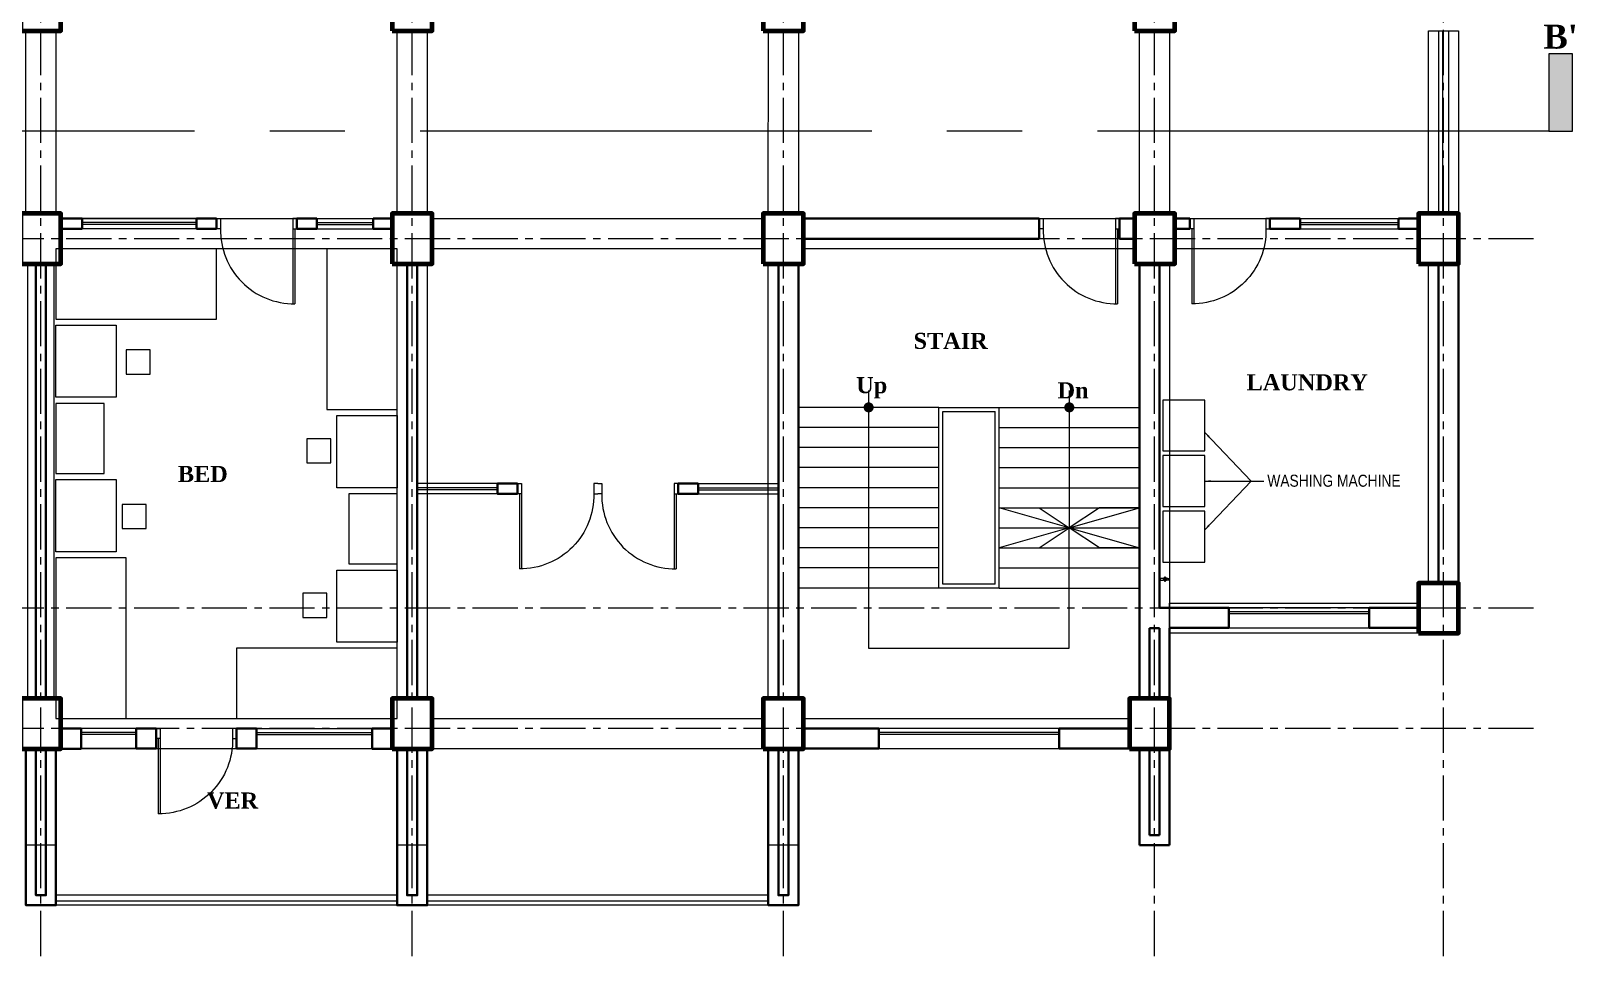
# Model space of a CAD drawing. Header units: feet. Extents: x 25261344 to 25389498, y 30010528 to 30074588.
# Drawn here: x 25375102 to 25375871, y 30072118 to 30072579 of the extents above; entities that cross this region are included whole.
import ezdxf

# ---------------------------------------------------------------- set-up
doc = ezdxf.new("R2010")
doc.units = ezdxf.units.FT
doc.header["$LTSCALE"] = 30
doc.header["$MEASUREMENT"] = 0
doc.linetypes.add('CENTER2', pattern=[1.125, 0.75, -0.125, 0.125, -0.125])
doc.layers.get('0').update_dxf_attribs({"lineweight": 5})
for name, color, linetype, lineweight in [('Column', 1, 'Continuous', 80), ('Dim-1', 7, 'Continuous', 9), ('Door', 32, 'Continuous', 5), ('FIX', 8, 'Continuous', 13), ('Furnitures', 251, 'Continuous', 9), ('GRADE BEAM', 2, 'Continuous', 20), ('grid text', 252, 'CENTER2', 9), ('LINE', 193, 'Continuous', 9), ('line 2', 7, 'Continuous', 13), ('rail', 224, 'Continuous', 9), ('s. Fixture', 118, 'Continuous', 9), ('STAIR', 243, 'Continuous', 13), ('TEXT', 7, 'Continuous', 18), ('WALL', 7, 'Continuous', 35), ('WIN', 142, 'Continuous', 20)]:
    doc.layers.add(name, color=color, linetype=linetype, lineweight=lineweight)
doc.styles.get("Standard").update_dxf_attribs({"font": 'timesbd.ttf'})
doc.styles.add('SWIS_LT', font='swisscl.ttf')
doc.dimstyles.new('dim-02', dxfattribs={"dimtxt": 8, "dimasz": 3, "dimexe": 3, "dimexo": 3, "dimgap": 2, "dimtad": 0, "dimdec": 0, "dimzin": 0, "dimdsep": 46, "dimlunit": 4, "dimtxsty": 'SWIS_LT', "dimblk": 'ARCHTICK', "dimcen": 2, "dimdle": 3, "dimclrd": 256, "dimclre": 256, "dimclrt": 256, "dimadec": 0, "dimazin": 0, "dimtfac": 1, "dimtdec": 0, "dimtix": 1, "dimtmove": 0, "dimatfit": 3, "dimfxl": 0, "dimfrac": 2, "dimtolj": 1, "dimtzin": 1, "dimlwd": -1, "dimarcsym": 0})

# ---------------------------------------------------------------- blocks, each defined once
blk = doc.blocks.new('FG')
at = {"layer": 'Door'}
for p, q in [((-2, -5), (-2, -42.39)), ((-1, -5), (-1, -42.39))]:
    blk.add_line(p, q, dxfattribs=at)
for points in [[(-40, 0), (-38, 0), (-38, -5), (-40, -5)], [(0, 0), (-2, 0), (-2, -5), (0, -5)]]:
    blk.add_lwpolyline(points, dxfattribs=at)
blk.add_arc((-1.44, -5.83), 36.57, 178.70538, 270.69047, dxfattribs=at)
blk = doc.blocks.new('_ArchTick')
at = {"color": 0, "linetype": 'ByBlock', "const_width": 0.15}
blk.add_lwpolyline([(-0.5, -0.5), (0.5, 0.5)], dxfattribs=at)
blk = doc.blocks.new('Tap')
at = {"layer": 's. Fixture'}
h = blk.add_hatch(color=256, dxfattribs=at)
h.paths.add_polyline_path([(-0.56, -2.79, 1), (0.55, -2.79, 1)])
h.paths.add_polyline_path([(0.41, -2.79, -1), (-0.42, -2.79, -1)], flags=16)
for p, q in [((0, -0.25), (0, 0)), ((-0.5, -0.5), (-0.5, -1.96)), ((-0.36, -4.04), (-0.36, -5.09)), ((-0.36, -4.43), (0.35, -4.43)), ((-0.36, -4.6), (0.36, -4.6)), ((-0.36, -4.6), (0.36, -4.6)), ((-0.36, -4.73), (0.36, -4.73)), ((-0.36, -4.86), (0.36, -4.86)), ((-0.36, -4.86), (0.36, -4.86)), ((-0.36, -4.99), (0.36, -4.99)), ((-0.35, -5.12), (0.35, -5.12)), ((-0.35, -5.12), (0.35, -5.12)), ((-0.29, -5.25), (0.29, -5.25)), ((0.36, -4.04), (0.36, -5.09)), ((0.5, -0.5), (0.5, -1.96))]:
    blk.add_line(p, q, dxfattribs=at)
blk.add_lwpolyline([(0.97, -2.54), (0.72, -2.6, 0.131281), (0.53, -2.26), (0.71, -2.09), (0.71, -2.08), (0.26, -1.82), (0.25, -1.82), (0.19, -2.06, 0.129161), (-0.19, -2.06), (-0.26, -1.82), (-0.26, -1.82), (-0.71, -2.08), (-0.53, -2.26, 0.131793), (-0.73, -2.59), (-0.97, -2.53), (-0.97, -3.05), (-0.73, -2.98, 0.131959), (-0.53, -3.32), (-0.71, -3.49), (-0.26, -3.75), (-0.2, -3.51, 0.131818), (0.19, -3.51), (0.26, -3.75), (0.71, -3.49), (0.71, -3.49), (0.53, -3.32, 0.132548), (0.72, -2.98), (0.97, -3.04)], format="xyb", dxfattribs=at)
blk.add_lwpolyline([(0.75, -0.25), (-0.75, -0.25), (-0.75, -0.38, 0.414214), (-0.62, -0.5), (0.62, -0.5, 0.414214), (0.75, -0.38)], format="xyb", close=True, dxfattribs=at)
blk.add_lwpolyline([(0.97, -3.04), (0.97, -2.54)], dxfattribs=at)
for radius in [0.555, 0.415]:
    blk.add_circle((0, -2.79), radius, dxfattribs=at)
for points in [[(-0.36, -4.04), (-0.45, -3.89), (-0.5, -3.62)], [(-0.29, -5.25), (-0.33, -5.18), (-0.36, -5.09)], [(0.29, -5.25), (0.33, -5.18), (0.36, -5.09)], [(0.36, -4.04), (0.46, -3.88), (0.5, -3.62)]]:
    blk.add_spline(points, degree=3, dxfattribs=at)
blk = doc.blocks.new('DGFGSDFG')
at = {"layer": 'grid text'}
for p, q in [((25360346.96, 30072118.41), (25360346.96, 30072999.78)), ((25360531.96, 30072118.41), (25360531.96, 30072999.78)), ((25360716.96, 30072118.41), (25360716.96, 30072999.78)), ((25360901.96, 30072118.41), (25360901.96, 30072999.78)), ((25361045.96, 30072118.41), (25361045.96, 30072999.78)), ((25361090.85, 30072475.7), (25359529.41, 30072475.7)), ((25361090.85, 30072291.7), (25359529.41, 30072291.7)), ((25361090.85, 30072231.7), (25359529.41, 30072231.7))]:
    blk.add_line(p, q, dxfattribs=at)
blk = doc.blocks.new('T B')
at = {"layer": 'GRADE BEAM'}
for points in [[(25352993.54, 30069132.07), (25353008.54, 30069132.07), (25353008.54, 30069041.07), (25352993.54, 30069041.07)], [(25353178.54, 30069132.07), (25353193.54, 30069132.07), (25353193.54, 30069041.07), (25353178.54, 30069041.07)], [(25353363.57, 30069132.07), (25353378.57, 30069132.07), (25353378.54, 30069041.07), (25353363.54, 30069041.07)], [(25353548.54, 30069132.07), (25353563.54, 30069132.07), (25353563.54, 30069041.07), (25353548.54, 30069041.07)], [(25353692.54, 30069132.07), (25353707.54, 30069132.07), (25353707.54, 30069041.07), (25353692.54, 30069041.07)], [(25353176.04, 30069038.57), (25353176.04, 30069023.57), (25353011.04, 30069023.57), (25353011.04, 30069038.57)], [(25353361.04, 30069038.57), (25353361.04, 30069023.57), (25353196.04, 30069023.57), (25353196.04, 30069038.57)], [(25353546.04, 30069038.57), (25353546.04, 30069023.57), (25353381.04, 30069023.57), (25353381.04, 30069038.57)], [(25353687.54, 30069038.57), (25353687.54, 30069023.57), (25353566.04, 30069023.57), (25353566.04, 30069038.57)], [(25352994.54, 30069016.07), (25353007.54, 30069016.07), (25353007.54, 30068799.57), (25352994.54, 30068799.57)], [(25353178.54, 30069016.07), (25353193.54, 30069016.07), (25353193.54, 30068799.57), (25353178.54, 30068799.57)], [(25353363.54, 30069016.07), (25353378.54, 30069016.07), (25353378.54, 30068799.57), (25353363.54, 30068799.57)], [(25353548.54, 30069016.07), (25353563.54, 30069016.07), (25353563.54, 30068799.57), (25353548.54, 30068799.57)], [(25353692.54, 30069016.07), (25353707.54, 30069016.07), (25353707.54, 30068857.07), (25353692.54, 30068857.07)], [(25353687.54, 30068847.07), (25353687.54, 30068832.07), (25353563.54, 30068832.07), (25353563.54, 30068847.07)], [(25353176.04, 30068789.57), (25353176.04, 30068774.57), (25353011.04, 30068774.57), (25353011.04, 30068789.57)], [(25353361.04, 30068789.57), (25353361.04, 30068774.57), (25353196.04, 30068774.57), (25353196.04, 30068789.57)], [(25353543.54, 30068789.57), (25353543.54, 30068774.57), (25353381.04, 30068774.57), (25353381.04, 30068789.57)], [(25352993.54, 30068774.57), (25353008.54, 30068774.57), (25353008.54, 30068726.57), (25352993.54, 30068726.57)], [(25353178.54, 30068774.57), (25353193.54, 30068774.57), (25353193.54, 30068726.57), (25353178.54, 30068726.57)], [(25353363.54, 30068774.57), (25353378.54, 30068774.57), (25353378.54, 30068726.57), (25353363.54, 30068726.57)], [(25353548.54, 30068774.57), (25353563.54, 30068774.57), (25353563.54, 30068726.57), (25353548.54, 30068726.57)]]:
    blk.add_lwpolyline(points, close=True, dxfattribs=at)
blk = doc.blocks.new('COL2')
at = {"layer": 'Column'}
for points in [[(717.5, -266.5), (737.5, -266.5), (737.5, -241.5), (717.5, -241.5)], [(902.5, -266.5), (922.5, -266.5), (922.5, -241.5), (902.5, -241.5)], [(1087.5, -266.5), (1107.5, -266.5), (1107.5, -241.5), (1087.5, -241.5)], [(1272.5, -266.5), (1292.5, -266.5), (1292.5, -241.5), (1272.5, -241.5)], [(717.5, -382.5), (737.5, -382.5), (737.5, -357.5), (717.5, -357.5)], [(902.5, -382.5), (922.5, -382.5), (922.5, -357.5), (902.5, -357.5)], [(1087.5, -382.5), (1107.5, -382.5), (1107.5, -357.5), (1087.5, -357.5)], [(1272.5, -382.5), (1292.5, -382.5), (1292.5, -357.5), (1272.5, -357.5)], [(1414, -382.5), (1434, -382.5), (1434, -357.5), (1414, -357.5)], [(1414, -566.5), (1434, -566.5), (1434, -541.5), (1414, -541.5)], [(717.5, -624), (737.5, -624), (737.5, -599), (717.5, -599)], [(902.5, -624), (922.5, -624), (922.5, -599), (902.5, -599)], [(1087.5, -624), (1107.5, -624), (1107.5, -599), (1087.5, -599)], [(1270, -624), (1290, -624), (1290, -599), (1270, -599)]]:
    blk.add_lwpolyline(points, close=True, dxfattribs=at)
at = {"layer": 'GRADE BEAM'}
blk.add_blockref('T B', (-25352273.54, -30069398.57), dxfattribs=at)

msp = doc.modelspace()

# ---------------------------------------------------------------- hatches: boundary and pattern name
at = {"linetype": 'CENTER2', "ltscale": 10}
msp.add_hatch(color=256, dxfattribs=at).paths.add_polyline_path([(25375869.76, 30072567.75), (25375869.76, 30072529.2), (25375858.11, 30072529.2), (25375858.11, 30072567.75)])

# ---------------------------------------------------------------- linework, layer by layer
msp.add_line((25375858.11, 30072529.2), (25374235.46, 30072529.2), dxfattribs=at)
at = {"ltscale": 20}
msp.add_line((25375484.08, 30072143.7), (25375099.08, 30072143.7), dxfattribs=at)
at = {"linetype": 'CENTER2', "ltscale": 10}
msp.add_lwpolyline([(25375869.76, 30072529.2), (25375869.76, 30072567.75), (25375858.11, 30072567.75), (25375858.11, 30072529.2)], close=True, dxfattribs=at)
at = {"layer": 'FIX', "ltscale": 20}
for points in [[(25375686.57, 30072395.33), (25375665.61, 30072395.33), (25375665.61, 30072370), (25375686.57, 30072370)], [(25375686.57, 30072367.65), (25375665.61, 30072367.65), (25375665.61, 30072342.33), (25375686.57, 30072342.33)], [(25375686.57, 30072339.97), (25375665.61, 30072339.97), (25375665.61, 30072314.65), (25375686.57, 30072314.65)]]:
    msp.add_lwpolyline(points, close=True, dxfattribs=at)
at = {"layer": 'Furnitures'}
for points in [[(25375194.08, 30072470.7), (25375114.08, 30072470.7), (25375114.08, 30072435.7), (25375194.08, 30072435.7)], [(25375284.08, 30072390.7), (25375284.08, 30072470.7), (25375249.08, 30072470.7), (25375249.08, 30072390.7)], [(25375114.08, 30072432.7), (25375144.08, 30072432.7), (25375144.08, 30072396.7), (25375114.08, 30072396.7)], [(25375161.09, 30072420.31), (25375149.09, 30072420.31), (25375149.09, 30072408.31), (25375161.09, 30072408.31)], [(25375114.08, 30072358.7), (25375138.08, 30072358.7), (25375138.08, 30072393.7), (25375114.08, 30072393.7)], [(25375114.08, 30072358.7), (25375138.08, 30072358.7), (25375138.08, 30072393.7), (25375114.08, 30072393.7)], [(25375284.08, 30072351.7), (25375254.08, 30072351.7), (25375254.08, 30072387.7), (25375284.08, 30072387.7)], [(25375239.06, 30072364.08), (25375251.06, 30072364.08), (25375251.06, 30072376.08), (25375239.06, 30072376.08)], [(25375114.08, 30072355.7), (25375144.08, 30072355.7), (25375144.08, 30072319.7), (25375114.08, 30072319.7)], [(25375284.08, 30072348.7), (25375260.08, 30072348.7), (25375260.08, 30072313.7), (25375284.08, 30072313.7)], [(25375159.1, 30072343.31), (25375147.1, 30072343.31), (25375147.1, 30072331.31), (25375159.1, 30072331.31)], [(25375114.08, 30072316.7), (25375114.08, 30072236.7), (25375149.08, 30072236.7), (25375149.08, 30072316.7)], [(25375284.08, 30072274.7), (25375254.08, 30072274.7), (25375254.08, 30072310.7), (25375284.08, 30072310.7)], [(25375237.06, 30072287.08), (25375249.06, 30072287.08), (25375249.06, 30072299.08), (25375237.06, 30072299.08)], [(25375204.08, 30072236.7), (25375284.08, 30072236.7), (25375284.08, 30072271.7), (25375204.08, 30072271.7)]]:
    msp.add_lwpolyline(points, close=True, dxfattribs=at)
at = {"layer": 'LINE', "color": 0, "ltscale": 10, "const_width": 2.5}
for points in [[(25375519.08, 30072392.95, -1), (25375519.08, 30072390.45, -1)], [(25375619.08, 30072392.95, -1), (25375619.08, 30072390.45, -1)]]:
    msp.add_lwpolyline(points, format="xyb", close=True, dxfattribs=at)
at = {"layer": 'LINE', "color": 0, "ltscale": 10}
for points in [[(25375519.08, 30072400.16), (25375519.08, 30072271.7), (25375519.08, 30072271.7), (25375619.08, 30072271.7), (25375619.08, 30072331.7), (25375584.08, 30072321.7), (25375604.08, 30072321.7), (25375619.08, 30072331.7), (25375654.08, 30072321.7), (25375634.08, 30072321.7), (25375619.08, 30072331.7)], [(25375619.08, 30072400.16), (25375619.08, 30072331.7), (25375584.08, 30072341.7), (25375604.08, 30072341.7), (25375619.08, 30072331.7), (25375654.08, 30072341.7), (25375634.08, 30072341.7), (25375619.08, 30072331.7)]]:
    msp.add_lwpolyline(points, dxfattribs=at)
at = {"layer": 'line 2'}
for p, q in [((25375803.08, 30072579.2), (25375803.08, 30072488.2)), ((25375813.08, 30072579.2), (25375813.08, 30072488.2))]:
    msp.add_line(p, q, dxfattribs=at)
at = {"layer": 'rail'}
for p, q in [((25375805.08, 30072579.2), (25375805.08, 30072488.2)), ((25375808.08, 30072579.2), (25375808.08, 30072488.2)), ((25375554.08, 30072301.7), (25375554.08, 30072391.7)), ((25375554.08, 30072391.7), (25375584.08, 30072391.7)), ((25375556.08, 30072303.7), (25375556.08, 30072389.7)), ((25375556.08, 30072389.7), (25375582.08, 30072389.7)), ((25375582.08, 30072303.7), (25375582.08, 30072389.7)), ((25375584.08, 30072301.7), (25375584.08, 30072391.7)), ((25375584.08, 30072301.7), (25375554.08, 30072301.7)), ((25375582.08, 30072303.7), (25375556.08, 30072303.7)), ((25375284.08, 30072148.7), (25375114.08, 30072148.7)), ((25375469.08, 30072148.7), (25375299.08, 30072148.7)), ((25375284.08, 30072145.7), (25375114.08, 30072145.7)), ((25375469.08, 30072145.7), (25375299.08, 30072145.7))]:
    msp.add_line(p, q, dxfattribs=at)
at = {"layer": 'STAIR'}
for p, q in [((25375554.08, 30072391.7), (25375484.08, 30072391.7)), ((25375584.08, 30072391.7), (25375654.08, 30072391.7)), ((25375554.08, 30072381.7), (25375484.08, 30072381.7)), ((25375584.08, 30072381.7), (25375654.08, 30072381.7)), ((25375554.08, 30072371.7), (25375484.08, 30072371.7)), ((25375584.08, 30072371.7), (25375654.08, 30072371.7)), ((25375554.08, 30072361.7), (25375484.08, 30072361.7)), ((25375584.08, 30072361.7), (25375654.08, 30072361.7)), ((25375554.08, 30072351.7), (25375484.08, 30072351.7)), ((25375584.08, 30072351.7), (25375654.08, 30072351.7)), ((25375554.08, 30072341.7), (25375484.08, 30072341.7)), ((25375584.08, 30072341.7), (25375654.08, 30072341.7)), ((25375554.08, 30072331.7), (25375484.08, 30072331.7)), ((25375584.08, 30072331.7), (25375654.08, 30072331.7)), ((25375554.08, 30072321.7), (25375484.08, 30072321.7)), ((25375584.08, 30072321.7), (25375654.08, 30072321.7)), ((25375554.08, 30072311.7), (25375484.08, 30072311.7)), ((25375584.08, 30072311.7), (25375654.08, 30072311.7)), ((25375554.08, 30072301.7), (25375484.08, 30072301.7)), ((25375584.08, 30072301.7), (25375654.08, 30072301.7))]:
    msp.add_line(p, q, dxfattribs=at)
at = {"layer": 'WALL', "ltscale": 10}
for p, q in [((25375127.08, 30072485.7), (25375116.58, 30072485.7)), ((25375127.08, 30072480.7), (25375116.58, 30072480.7)), ((25375127.08, 30072485.7), (25375127.08, 30072480.7)), ((25375184.08, 30072485.7), (25375184.08, 30072480.7)), ((25375194.08, 30072485.7), (25375184.08, 30072485.7)), ((25375184.08, 30072480.7), (25375194.08, 30072480.7)), ((25375194.08, 30072485.7), (25375194.08, 30072480.7)), ((25375244.08, 30072485.7), (25375234.08, 30072485.7)), ((25375244.08, 30072480.7), (25375234.08, 30072480.7)), ((25375272.08, 30072485.7), (25375281.58, 30072485.7)), ((25375272.08, 30072480.7), (25375281.58, 30072480.7)), ((25375486.58, 30072485.7), (25375604.08, 30072485.7)), ((25375604.08, 30072475.7), (25375604.08, 30072485.7)), ((25375644.08, 30072485.7), (25375651.58, 30072485.7)), ((25375644.08, 30072475.7), (25375644.08, 30072485.7)), ((25375671.58, 30072485.7), (25375679.08, 30072485.7)), ((25375671.58, 30072480.7), (25375679.08, 30072480.7)), ((25375719.08, 30072485.7), (25375719.08, 30072480.7)), ((25375719.08, 30072485.7), (25375734.08, 30072485.7)), ((25375734.08, 30072480.7), (25375719.08, 30072480.7)), ((25375783.08, 30072485.7), (25375793.08, 30072485.7)), ((25375793.08, 30072480.7), (25375783.08, 30072480.7)), ((25375486.58, 30072475.7), (25375604.08, 30072475.7)), ((25375644.08, 30072475.7), (25375651.58, 30072475.7)), ((25375104.08, 30072463.2), (25375104.08, 30072246.7)), ((25375109.08, 30072463.2), (25375109.08, 30072246.7)), ((25375289.08, 30072463.2), (25375289.08, 30072246.7)), ((25375294.08, 30072463.2), (25375294.08, 30072246.7)), ((25375474.08, 30072463.2), (25375474.08, 30072246.7)), ((25375484.08, 30072463.2), (25375484.08, 30072246.7)), ((25375654.08, 30072463.2), (25375654.08, 30072246.7)), ((25375664.08, 30072463.2), (25375664.08, 30072291.7)), ((25375803.08, 30072463.2), (25375803.08, 30072304.2)), ((25375813.08, 30072463.2), (25375813.08, 30072304.2)), ((25375698.58, 30072291.82), (25375664.08, 30072291.82)), ((25375698.58, 30072291.82), (25375698.58, 30072281.82)), ((25375793.08, 30072291.82), (25375768.58, 30072291.82)), ((25375659.08, 30072281.7), (25375659.08, 30072246.7)), ((25375664.08, 30072281.7), (25375659.08, 30072281.7)), ((25375664.08, 30072281.7), (25375664.08, 30072246.7)), ((25375698.58, 30072281.82), (25375669.08, 30072281.82)), ((25375669.08, 30072281.7), (25375669.08, 30072246.7)), ((25375793.08, 30072281.82), (25375768.58, 30072281.82)), ((25375154.08, 30072231.82), (25375164.08, 30072231.82)), ((25375204.08, 30072231.82), (25375204.08, 30072221.82)), ((25375204.08, 30072231.82), (25375214.08, 30072231.82)), ((25375214.08, 30072231.82), (25375214.08, 30072221.82)), ((25375486.58, 30072231.82), (25375524.08, 30072231.82)), ((25375524.08, 30072231.82), (25375524.08, 30072221.82)), ((25375614.08, 30072231.82), (25375649.08, 30072231.82)), ((25375154.08, 30072221.82), (25375164.08, 30072221.82)), ((25375214.08, 30072221.82), (25375204.08, 30072221.82)), ((25375524.08, 30072221.82), (25375484.08, 30072221.82)), ((25375614.08, 30072221.82), (25375654.08, 30072221.82)), ((25375654.08, 30072221.7), (25375654.08, 30072173.7)), ((25375659.08, 30072221.7), (25375659.08, 30072178.7)), ((25375664.08, 30072221.7), (25375664.08, 30072178.7)), ((25375669.08, 30072221.7), (25375669.08, 30072173.7)), ((25375659.08, 30072178.7), (25375664.08, 30072178.7)), ((25375654.08, 30072173.7), (25375669.08, 30072173.7))]:
    msp.add_line(p, q, dxfattribs=at)
for points in [[(25375234.08, 30072485.7), (25375234.08, 30072480.7)], [(25375244.08, 30072485.7), (25375244.08, 30072480.7)], [(25375272.08, 30072485.7), (25375272.08, 30072480.7)], [(25375679.08, 30072485.7), (25375679.08, 30072480.7)], [(25375734.08, 30072485.7), (25375734.08, 30072480.7)], [(25375783.08, 30072485.7), (25375783.08, 30072480.7)], [(25375768.58, 30072291.82), (25375768.58, 30072281.82)], [(25375154.08, 30072231.82), (25375154.08, 30072221.82)], [(25375164.08, 30072231.82), (25375164.08, 30072221.82)], [(25375614.08, 30072231.82), (25375614.08, 30072221.82)], [(25375114.08, 30072221.7), (25375114.08, 30072143.7), (25375099.08, 30072143.7), (25375099.08, 30072221.7)], [(25375109.08, 30072221.7), (25375109.08, 30072148.7), (25375104.08, 30072148.7), (25375104.08, 30072221.7)], [(25375299.08, 30072221.7), (25375299.08, 30072143.7), (25375284.08, 30072143.7), (25375284.08, 30072221.7)], [(25375294.08, 30072221.7), (25375294.08, 30072148.7), (25375289.08, 30072148.7), (25375289.08, 30072221.7)], [(25375469.08, 30072221.7), (25375469.08, 30072143.7), (25375484.08, 30072143.7), (25375484.08, 30072221.7)], [(25375474.08, 30072221.7), (25375474.08, 30072148.7), (25375479.08, 30072148.7), (25375479.08, 30072221.7)]]:
    msp.add_lwpolyline(points, dxfattribs=at)
for points in [[(25375344.08, 30072353.7), (25375334.08, 30072353.7), (25375334.08, 30072348.7), (25375344.08, 30072348.7)], [(25375424.08, 30072348.7), (25375424.08, 30072353.7), (25375434.08, 30072353.7), (25375434.08, 30072348.7)], [(25375116.58, 30072231.7), (25375126.58, 30072231.7), (25375126.58, 30072221.7), (25375116.58, 30072221.7)], [(25375271.58, 30072231.7), (25375281.58, 30072231.7), (25375281.58, 30072221.7), (25375271.58, 30072221.7)]]:
    msp.add_lwpolyline(points, close=True, dxfattribs=at)
at = {"layer": 'WIN'}
for p, q in [((25375184.08, 30072485.7), (25375127.08, 30072485.7)), ((25375184.08, 30072483.7), (25375127.08, 30072483.7)), ((25375184.08, 30072482.7), (25375127.08, 30072482.7)), ((25375184.08, 30072480.7), (25375127.08, 30072480.7)), ((25375244.08, 30072485.7), (25375272.08, 30072485.7)), ((25375244.08, 30072483.7), (25375272.08, 30072483.7)), ((25375244.08, 30072482.7), (25375272.08, 30072482.7)), ((25375244.08, 30072480.7), (25375272.08, 30072480.7)), ((25375734.08, 30072485.7), (25375783.08, 30072485.7)), ((25375734.08, 30072483.7), (25375783.08, 30072483.7)), ((25375734.08, 30072482.7), (25375783.08, 30072482.7)), ((25375734.08, 30072480.7), (25375783.08, 30072480.7)), ((25375334.08, 30072353.7), (25375294.08, 30072353.7)), ((25375334.08, 30072351.7), (25375294.08, 30072351.7)), ((25375334.08, 30072350.7), (25375294.08, 30072350.7)), ((25375334.08, 30072348.7), (25375294.08, 30072348.7)), ((25375434.08, 30072353.7), (25375474.08, 30072353.7)), ((25375434.08, 30072351.7), (25375474.08, 30072351.7)), ((25375434.08, 30072350.7), (25375474.08, 30072350.7)), ((25375434.08, 30072348.7), (25375474.08, 30072348.7)), ((25375768.58, 30072291.82), (25375698.58, 30072291.82)), ((25375768.58, 30072289.82), (25375698.58, 30072289.82)), ((25375768.58, 30072288.82), (25375698.58, 30072288.82)), ((25375698.58, 30072281.82), (25375768.58, 30072281.82)), ((25375154.08, 30072231.82), (25375124.08, 30072231.82)), ((25375154.08, 30072229.82), (25375126.58, 30072229.82)), ((25375154.08, 30072228.82), (25375126.58, 30072228.82)), ((25375214.08, 30072231.82), (25375274.08, 30072231.82)), ((25375214.08, 30072229.82), (25375271.58, 30072229.82)), ((25375214.08, 30072228.82), (25375271.58, 30072228.82)), ((25375614.08, 30072231.82), (25375524.08, 30072231.82)), ((25375614.08, 30072229.82), (25375524.08, 30072229.82)), ((25375614.08, 30072228.82), (25375524.08, 30072228.82)), ((25375154.08, 30072221.82), (25375124.08, 30072221.82)), ((25375214.08, 30072221.82), (25375274.08, 30072221.82)), ((25375524.08, 30072221.82), (25375614.08, 30072221.82))]:
    msp.add_line(p, q, dxfattribs=at)

# ---------------------------------------------------------------- block references
msp.add_blockref('DGFGSDFG', (14759.62, 0))
at = {"layer": 'Dim-1'}
msp.add_blockref('COL2', (25374379.08, 30072845.7), dxfattribs=at)
at = {"layer": 'Door', "color": 2}
for p in [(25375234.08, 30072485.7), (25375644.08, 30072485.7), (25375424.08, 30072353.7)]:
    msp.add_blockref('FG', p, dxfattribs=at)
at = {"layer": 'Door', "color": 2, "xscale": -1}
for p in [(25375679.08, 30072485.7), (25375344.08, 30072353.7), (25375164.08, 30072231.7)]:
    msp.add_blockref('FG', p, dxfattribs=at)
at = {"layer": 's. Fixture', "rotation": 90.00000000000001}
msp.add_blockref('Tap', (25375663.95, 30072306.11), dxfattribs=at)

# ---------------------------------------------------------------- texts
at = {"linetype": 'CENTER2', "ltscale": 10, "insert": (25375872.51, 30072570.26), "char_height": 12, "width": 17.0513, "attachment_point": 9}
msp.add_mtext("B'", dxfattribs=at)
at = {"layer": 'TEXT', "ltscale": 10, "char_height": 8}
for s, insert, width, attachment_point in [('STAIR', (25375541.45, 30072420.7), 174.7812, 7), ('Up', (25375528.33, 30072396.16), 179.7812, 9), ('Dn', (25375628.67, 30072396.16), 172.2812, 9), ('LAUNDRY', (25375707.45, 30072408.18), 174.7812, 1), ('BED', (25375174.84, 30072362.53), 179.7812, 1), ('VER', (25375189.32, 30072199.9), 179.7812, 1)]:
    msp.add_mtext(s, dxfattribs=dict(at, insert=insert, width=width, attachment_point=attachment_point))
at = {"layer": 'TEXT', "ltscale": 20, "insert": (25375750.96, 30072352.09), "char_height": 6, "width": 144.4952, "attachment_point": 8}
msp.add_mtext('{\\fArial Narrow|b0|i0|c0|p34;WASHING MACHINE}', dxfattribs=at)

# ---------------------------------------------------------------- leaders
at = {"layer": 'Dim-1', "color": 2}
for points in [[(25375686.57, 30072379.24), (25375709.69, 30072354.99)], [(25375686.57, 30072354.99), (25375715.98, 30072354.99)], [(25375686.57, 30072330.74), (25375709.69, 30072354.99)]]:
    msp.add_leader(points, dimstyle='dim-02', override={"dimgap": 2, "dimtad": 0}, dxfattribs=at)

doc.saveas('drawing.dxf')
